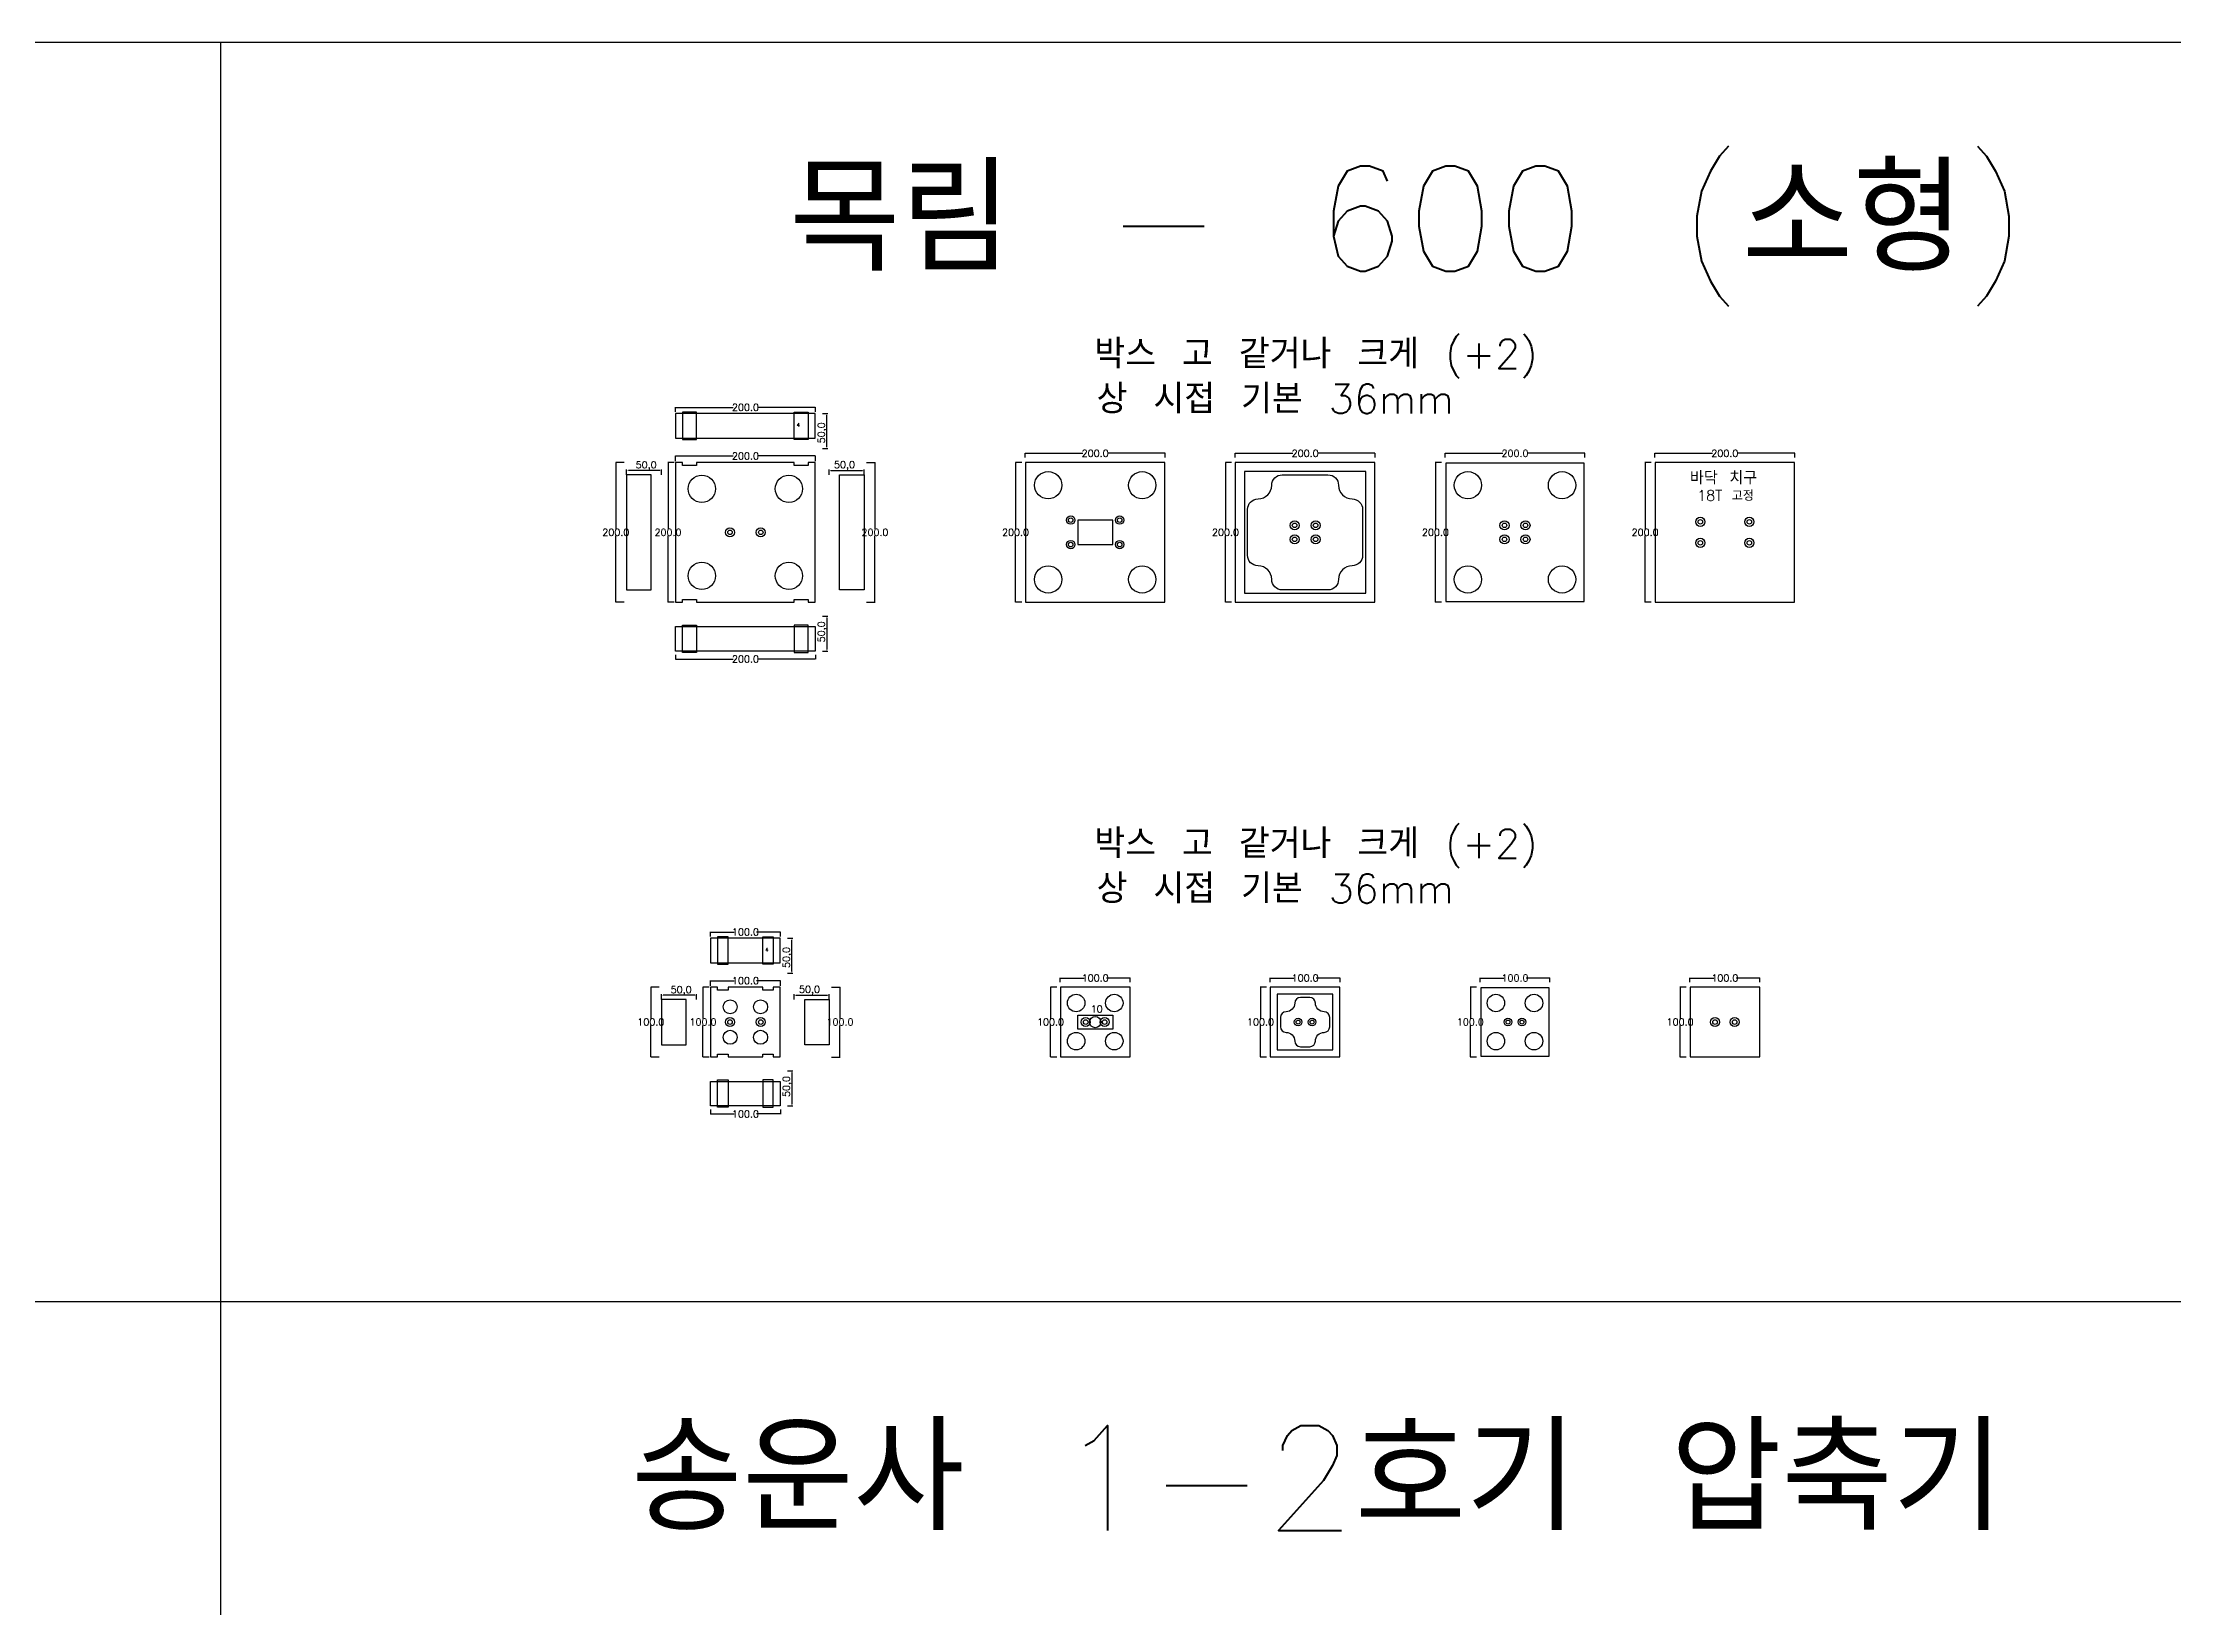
# Model space of a CAD drawing. Header units: millimetres. Extents: x 8462 to 28262, y 7372 to 16372.
# Drawn here: x 11508 to 14553, y 14135 to 16372 of the extents above; entities that cross this region are included whole.
import ezdxf

# ---------------------------------------------------------------- set-up
doc = ezdxf.new("R2010")
doc.units = ezdxf.units.MM
for name, color, linetype in [('TEXT', 7, 'Continuous'), ('볼트 구멍', 7, 'Continuous'), ('치구', 7, 'Continuous'), ('치수', 7, 'Continuous')]:
    doc.layers.add(name, color=color, linetype=linetype)
doc.styles.get("Standard").update_dxf_attribs({"font": 'txt.shx', "bigfont": 'whgtxt.shx'})
doc.dimstyles.new('ISO-25', dxfattribs={"dimtxt": 2.5, "dimasz": 2.5, "dimexe": 1.25, "dimexo": 0.625, "dimtad": 1, "dimtxsty": 'Standard', "dimcen": 2.5, "dimadec": 0, "dimazin": 0, "dimtfac": 1, "dimtmove": 0, "dimatfit": 3, "dimfxl": 0, "dimarcsym": 0})
doc.dimstyles.get("Standard").update_dxf_attribs({"dimtxt": 7, "dimasz": 0.18, "dimexe": 0.18, "dimexo": 0.0625, "dimgap": 0.09, "dimtad": 0, "dimtih": 1, "dimtoh": 1, "dimdec": 1, "dimzin": 0, "dimdsep": 46, "dimtxsty": 'Standard', "dimcen": 0.09, "dimadec": 0, "dimazin": 0, "dimtfac": 1, "dimtdec": 1, "dimtofl": 0, "dimtmove": 0, "dimatfit": 3, "dimfxl": 0, "dimtolj": 1, "dimtzin": 0, "dimarcsym": 0})

# ---------------------------------------------------------------- blocks, each defined once
blk = doc.blocks.new('*D766')
at = {"layer": 'Defpoints', "color": 0}
for p in [(12912.3, 15778.9), (13112.3, 15784.8), (13112.3, 15778.9)]:
    blk.add_point(p, dxfattribs=at)
at = {"layer": '치수', "color": 0, "lineweight": -2}
for p, q in [((12912.3, 15779), (12912.3, 15785)), ((12912.4, 15784.8), (12994.7, 15784.8)), ((13112.1, 15784.8), (13029.9, 15784.8)), ((13112.3, 15779), (13112.3, 15785))]:
    blk.add_line(p, q, dxfattribs=at)
at = {"layer": '치수', "color": 0}
for points in [[(12912.4, 15784.8), (12912.4, 15784.8), (12912.3, 15784.8)], [(13112.1, 15784.8), (13112.1, 15784.8), (13112.3, 15784.8)]]:
    blk.add_solid(points, dxfattribs=at)
at = {"layer": '치수', "color": 0, "insert": (13012.3, 15784.8), "char_height": 10, "attachment_point": 5}
blk.add_mtext('\\A1;200.0', dxfattribs=at)
blk = doc.blocks.new('*D713')
at = {"layer": 'Defpoints', "color": 0}
for p in [(12962.3, 15028.9), (13062.3, 15034.8), (13062.3, 15028.9)]:
    blk.add_point(p, dxfattribs=at)
at = {"layer": '치수', "color": 0, "lineweight": -2}
for p, q in [((12962.3, 15029), (12962.3, 15035)), ((12962.4, 15034.8), (12996.3, 15034.8)), ((13062.1, 15034.8), (13028.2, 15034.8)), ((13062.3, 15029), (13062.3, 15035))]:
    blk.add_line(p, q, dxfattribs=at)
at = {"layer": '치수', "color": 0}
for points in [[(12962.4, 15034.8), (12962.4, 15034.8), (12962.3, 15034.8)], [(13062.1, 15034.8), (13062.1, 15034.8), (13062.3, 15034.8)]]:
    blk.add_solid(points, dxfattribs=at)
at = {"layer": '치수', "color": 0, "insert": (13012.3, 15034.8), "char_height": 10, "attachment_point": 5}
blk.add_mtext('\\A1;100.0', dxfattribs=at)
blk = doc.blocks.new('*D710')
at = {"layer": 'Defpoints', "color": 0}
for p in [(12462.3, 14847), (12562.3, 14847), (12562.3, 14840.6)]:
    blk.add_point(p, dxfattribs=at)
at = {"layer": '치수', "color": 0, "lineweight": -2}
for p, q in [((12462.3, 14846.9), (12462.3, 14840.4)), ((12462.4, 14840.6), (12496.3, 14840.6)), ((12562.1, 14840.6), (12528.2, 14840.6)), ((12562.3, 14846.9), (12562.3, 14840.4))]:
    blk.add_line(p, q, dxfattribs=at)
at = {"layer": '치수', "color": 0}
for points in [[(12462.4, 14840.6), (12462.4, 14840.5), (12462.3, 14840.6)], [(12562.1, 14840.6), (12562.1, 14840.5), (12562.3, 14840.6)]]:
    blk.add_solid(points, dxfattribs=at)
at = {"layer": '치수', "color": 0, "insert": (12512.3, 14840.6), "char_height": 10, "attachment_point": 5}
blk.add_mtext('\\A1;100.0', dxfattribs=at)
blk = doc.blocks.new('*D708')
at = {"layer": 'Defpoints', "color": 0}
for p in [(12462.3, 15023.6), (12562.3, 15031), (12562.3, 15023.6)]:
    blk.add_point(p, dxfattribs=at)
at = {"layer": '치수', "color": 0, "lineweight": -2}
for p, q in [((12462.3, 15023.7), (12462.3, 15031.2)), ((12462.4, 15031), (12496.3, 15031)), ((12562.1, 15031), (12528.2, 15031)), ((12562.3, 15023.7), (12562.3, 15031.2))]:
    blk.add_line(p, q, dxfattribs=at)
at = {"layer": '치수', "color": 0}
for points in [[(12462.4, 15031.1), (12462.4, 15031), (12462.3, 15031)], [(12562.1, 15031.1), (12562.1, 15031), (12562.3, 15031)]]:
    blk.add_solid(points, dxfattribs=at)
at = {"layer": '치수', "color": 0, "insert": (12512.3, 15031), "char_height": 10, "attachment_point": 5}
blk.add_mtext('\\A1;100.0', dxfattribs=at)
blk = doc.blocks.new('*D704')
at = {"layer": 'Defpoints', "color": 0}
for p in [(12462.3, 15094), (12562.3, 15100.4), (12562.3, 15094)]:
    blk.add_point(p, dxfattribs=at)
at = {"layer": '치수', "color": 0, "lineweight": -2}
for p, q in [((12462.3, 15094.1), (12462.3, 15100.6)), ((12462.4, 15100.4), (12496.3, 15100.4)), ((12562.1, 15100.4), (12528.2, 15100.4)), ((12562.3, 15094.1), (12562.3, 15100.6))]:
    blk.add_line(p, q, dxfattribs=at)
at = {"layer": '치수', "color": 0}
for points in [[(12462.4, 15100.4), (12462.4, 15100.4), (12462.3, 15100.4)], [(12562.1, 15100.4), (12562.1, 15100.4), (12562.3, 15100.4)]]:
    blk.add_solid(points, dxfattribs=at)
at = {"layer": '치수', "color": 0, "insert": (12512.3, 15100.4), "char_height": 10, "attachment_point": 5}
blk.add_mtext('\\A1;100.0', dxfattribs=at)
blk = doc.blocks.new('*D707')
at = {"layer": 'Defpoints', "color": 0}
for p in [(12392.5, 15010.3), (12392.5, 15003.6), (12442.5, 15003.5)]:
    blk.add_point(p, dxfattribs=at)
at = {"layer": '치수', "color": 0, "lineweight": -2}
for p, q in [((12392.5, 15004.2), (12392.5, 15011.6)), ((12440, 15010.3), (12395, 15010.3)), ((12442.5, 15004.1), (12442.5, 15011.6))]:
    blk.add_line(p, q, dxfattribs=at)
at = {"layer": '치수', "color": 0}
for points in [[(12395, 15010.7), (12395, 15009.9), (12392.5, 15010.3)], [(12440, 15010.7), (12440, 15009.9), (12442.5, 15010.3)]]:
    blk.add_solid(points, dxfattribs=at)
at = {"layer": '치수', "color": 0, "insert": (12420.5, 15016.8), "char_height": 10, "attachment_point": 5}
blk.add_mtext('50,0', dxfattribs=at)
blk = doc.blocks.new('*D706')
at = {"layer": 'Defpoints', "color": 0}
for p in [(12460.8, 15021.8), (12451.7, 14921.8), (12460.8, 14921.8)]:
    blk.add_point(p, dxfattribs=at)
at = {"layer": '치수', "color": 0, "lineweight": -2}
for p, q in [((12460.7, 15021.8), (12451.6, 15021.8)), ((12451.7, 15021.6), (12451.7, 14976.9)), ((12451.7, 14922), (12451.7, 14966.7)), ((12460.7, 14921.8), (12451.6, 14921.8))]:
    blk.add_line(p, q, dxfattribs=at)
at = {"layer": '치수', "color": 0}
for points in [[(12451.7, 15021.6), (12451.8, 15021.6), (12451.7, 15021.8)], [(12451.7, 14922), (12451.8, 14922), (12451.7, 14921.8)]]:
    blk.add_solid(points, dxfattribs=at)
at = {"layer": '치수', "color": 0, "insert": (12451.7, 14971.8), "char_height": 10, "attachment_point": 5}
blk.add_mtext('\\A1;100.0', dxfattribs=at)
blk = doc.blocks.new('*D705')
at = {"layer": 'Defpoints', "color": 0}
for p in [(12389.1, 15021.8), (12377, 14921.8), (12389.1, 14921.8)]:
    blk.add_point(p, dxfattribs=at)
at = {"layer": '치수', "color": 0, "lineweight": -2}
for p, q in [((12389.1, 15021.8), (12376.9, 15021.8)), ((12377, 15021.6), (12377, 14976.9)), ((12377, 14922), (12377, 14966.7)), ((12389.1, 14921.8), (12376.9, 14921.8))]:
    blk.add_line(p, q, dxfattribs=at)
at = {"layer": '치수', "color": 0}
for points in [[(12377, 15021.6), (12377.1, 15021.6), (12377, 15021.8)], [(12377, 14922), (12377.1, 14922), (12377, 14921.8)]]:
    blk.add_solid(points, dxfattribs=at)
at = {"layer": '치수', "color": 0, "insert": (12377, 14971.8), "char_height": 10, "attachment_point": 5}
blk.add_mtext('\\A1;100.0', dxfattribs=at)
blk = doc.blocks.new('*D709')
at = {"layer": 'Defpoints', "color": 0}
for p in [(12571.9, 14902.1), (12571.9, 14852.1), (12578.8, 14852.1)]:
    blk.add_point(p, dxfattribs=at)
at = {"layer": '치수', "color": 0, "lineweight": -2}
for p, q in [((12572.6, 14902.1), (12580.1, 14902.1)), ((12578.8, 14899.6), (12578.8, 14854.6)), ((12572.6, 14852.1), (12580.1, 14852.1))]:
    blk.add_line(p, q, dxfattribs=at)
at = {"layer": '치수', "color": 0}
for points in [[(12578.4, 14899.6), (12579.3, 14899.6), (12578.8, 14902.1)], [(12578.4, 14854.6), (12579.3, 14854.6), (12578.8, 14852.1)]]:
    blk.add_solid(points, dxfattribs=at)
at = {"layer": '치수', "color": 0, "insert": (12572.4, 14879.6), "char_height": 10, "attachment_point": 5, "rotation": 90}
blk.add_mtext('50,0', dxfattribs=at)
blk = doc.blocks.new('*D703')
at = {"layer": 'Defpoints', "color": 0}
for p in [(12571.9, 15091.6), (12578.8, 15091.6), (12571.9, 15041.6)]:
    blk.add_point(p, dxfattribs=at)
at = {"layer": '치수', "color": 0, "lineweight": -2}
for p, q in [((12572.6, 15091.6), (12580.1, 15091.6)), ((12578.8, 15044.1), (12578.8, 15089.1)), ((12572.6, 15041.6), (12580.1, 15041.6))]:
    blk.add_line(p, q, dxfattribs=at)
at = {"layer": '치수', "color": 0}
for points in [[(12578.4, 15089.1), (12579.3, 15089.1), (12578.8, 15091.6)], [(12578.4, 15044.1), (12579.3, 15044.1), (12578.8, 15041.6)]]:
    blk.add_solid(points, dxfattribs=at)
at = {"layer": '치수', "color": 0, "insert": (12572.4, 15064.1), "char_height": 10, "attachment_point": 5, "rotation": 90}
blk.add_mtext('50,0', dxfattribs=at)
blk = doc.blocks.new('*D702')
at = {"layer": 'Defpoints', "color": 0}
for p in [(12582, 15003.6), (12632, 15010.4), (12632, 15003.6)]:
    blk.add_point(p, dxfattribs=at)
at = {"layer": '치수', "color": 0, "lineweight": -2}
for p, q in [((12582, 15004.2), (12582, 15011.7)), ((12584.5, 15010.4), (12629.5, 15010.4)), ((12632, 15004.2), (12632, 15011.7))]:
    blk.add_line(p, q, dxfattribs=at)
at = {"layer": '치수', "color": 0}
for points in [[(12584.5, 15010.8), (12584.5, 15010), (12582, 15010.4)], [(12629.5, 15010.8), (12629.5, 15010), (12632, 15010.4)]]:
    blk.add_solid(points, dxfattribs=at)
at = {"layer": '치수', "color": 0, "insert": (12604, 15016.9), "char_height": 10, "attachment_point": 5}
blk.add_mtext('50,0', dxfattribs=at)
blk = doc.blocks.new('*D701')
at = {"layer": 'Defpoints', "color": 0}
for p in [(12635.4, 15021.8), (12635.4, 14921.8), (12647.5, 14921.8)]:
    blk.add_point(p, dxfattribs=at)
at = {"layer": '치수', "color": 0, "lineweight": -2}
for p, q in [((12635.5, 15021.8), (12647.7, 15021.8)), ((12647.5, 15021.6), (12647.5, 14976.9)), ((12647.5, 14922), (12647.5, 14966.7)), ((12635.5, 14921.8), (12647.7, 14921.8))]:
    blk.add_line(p, q, dxfattribs=at)
at = {"layer": '치수', "color": 0}
for points in [[(12647.5, 15021.6), (12647.5, 15021.6), (12647.5, 15021.8)], [(12647.5, 14922), (12647.5, 14922), (12647.5, 14921.8)]]:
    blk.add_solid(points, dxfattribs=at)
at = {"layer": '치수', "color": 0, "insert": (12647.5, 14971.8), "char_height": 10, "attachment_point": 5}
blk.add_mtext('\\A1;100.0', dxfattribs=at)
blk = doc.blocks.new('*D714')
at = {"layer": 'Defpoints', "color": 0}
for p in [(12957.4, 15021.8), (12948.5, 14921.8), (12957.4, 14921.8)]:
    blk.add_point(p, dxfattribs=at)
at = {"layer": '치수', "color": 0, "lineweight": -2}
for p, q in [((12957.3, 15021.8), (12948.3, 15021.8)), ((12948.5, 15021.6), (12948.5, 14976.9)), ((12948.5, 14922), (12948.5, 14966.7)), ((12957.3, 14921.8), (12948.3, 14921.8))]:
    blk.add_line(p, q, dxfattribs=at)
at = {"layer": '치수', "color": 0}
for points in [[(12948.4, 15021.6), (12948.5, 15021.6), (12948.5, 15021.8)], [(12948.4, 14922), (12948.5, 14922), (12948.5, 14921.8)]]:
    blk.add_solid(points, dxfattribs=at)
at = {"layer": '치수', "color": 0, "insert": (12948.5, 14971.8), "char_height": 10, "attachment_point": 5}
blk.add_mtext('\\A1;100.0', dxfattribs=at)
blk = doc.blocks.new('*D765')
at = {"layer": 'Defpoints', "color": 0}
for p in [(12412.3, 15844), (12612.3, 15850.4), (12612.3, 15844)]:
    blk.add_point(p, dxfattribs=at)
at = {"layer": '치수', "color": 0, "lineweight": -2}
for p, q in [((12412.3, 15844.1), (12412.3, 15850.6)), ((12412.4, 15850.4), (12494.7, 15850.4)), ((12612.1, 15850.4), (12529.9, 15850.4)), ((12612.3, 15844.1), (12612.3, 15850.6))]:
    blk.add_line(p, q, dxfattribs=at)
at = {"layer": '치수', "color": 0}
for points in [[(12412.4, 15850.4), (12412.4, 15850.4), (12412.3, 15850.4)], [(12612.1, 15850.4), (12612.1, 15850.4), (12612.3, 15850.4)]]:
    blk.add_solid(points, dxfattribs=at)
at = {"layer": '치수', "color": 0, "insert": (12512.3, 15850.4), "char_height": 10, "attachment_point": 5}
blk.add_mtext('\\A1;200.0', dxfattribs=at)
blk = doc.blocks.new('*D764')
at = {"layer": 'Defpoints', "color": 0}
for p in [(12612.3, 15781), (12412.3, 15773.6), (12612.3, 15773.6)]:
    blk.add_point(p, dxfattribs=at)
at = {"layer": '치수', "color": 0, "lineweight": -2}
for p, q in [((12412.3, 15773.7), (12412.3, 15781.2)), ((12412.4, 15781), (12494.7, 15781)), ((12612.1, 15781), (12529.9, 15781)), ((12612.3, 15773.7), (12612.3, 15781.2))]:
    blk.add_line(p, q, dxfattribs=at)
at = {"layer": '치수', "color": 0}
for points in [[(12412.4, 15781.1), (12412.4, 15781), (12412.3, 15781)], [(12612.1, 15781.1), (12612.1, 15781), (12612.3, 15781)]]:
    blk.add_solid(points, dxfattribs=at)
at = {"layer": '치수', "color": 0, "insert": (12512.3, 15781), "char_height": 10, "attachment_point": 5}
blk.add_mtext('\\A1;200.0', dxfattribs=at)
blk = doc.blocks.new('*D759')
at = {"layer": 'Defpoints', "color": 0}
for p in [(12412.3, 15497), (12612.3, 15497), (12612.3, 15490.6)]:
    blk.add_point(p, dxfattribs=at)
at = {"layer": '치수', "color": 0, "lineweight": -2}
for p, q in [((12412.3, 15496.9), (12412.3, 15490.4)), ((12412.4, 15490.6), (12494.7, 15490.6)), ((12612.1, 15490.6), (12529.9, 15490.6)), ((12612.3, 15496.9), (12612.3, 15490.4))]:
    blk.add_line(p, q, dxfattribs=at)
at = {"layer": '치수', "color": 0}
for points in [[(12412.4, 15490.6), (12412.4, 15490.5), (12412.3, 15490.6)], [(12612.1, 15490.6), (12612.1, 15490.5), (12612.3, 15490.6)]]:
    blk.add_solid(points, dxfattribs=at)
at = {"layer": '치수', "color": 0, "insert": (12512.3, 15490.6), "char_height": 10, "attachment_point": 5}
blk.add_mtext('\\A1;200.0', dxfattribs=at)
blk = doc.blocks.new('*D763')
at = {"layer": 'Defpoints', "color": 0}
for p in [(12342.5, 15760.3), (12342.5, 15753.6), (12392.5, 15753.5)]:
    blk.add_point(p, dxfattribs=at)
at = {"layer": '치수', "color": 0, "lineweight": -2}
for p, q in [((12342.5, 15754.2), (12342.5, 15761.6)), ((12390, 15760.3), (12345, 15760.3)), ((12392.5, 15754.1), (12392.5, 15761.6))]:
    blk.add_line(p, q, dxfattribs=at)
at = {"layer": '치수', "color": 0}
for points in [[(12345, 15760.7), (12345, 15759.9), (12342.5, 15760.3)], [(12390, 15760.7), (12390, 15759.9), (12392.5, 15760.3)]]:
    blk.add_solid(points, dxfattribs=at)
at = {"layer": '치수', "color": 0, "insert": (12370.5, 15766.8), "char_height": 10, "attachment_point": 5}
blk.add_mtext('50,0', dxfattribs=at)
blk = doc.blocks.new('*D756')
at = {"layer": 'Defpoints', "color": 0}
for p in [(12410.8, 15771.8), (12401.7, 15571.8), (12410.8, 15571.8)]:
    blk.add_point(p, dxfattribs=at)
at = {"layer": '치수', "color": 0, "lineweight": -2}
for p, q in [((12410.7, 15771.8), (12401.6, 15771.8)), ((12401.7, 15771.6), (12401.7, 15676.9)), ((12401.7, 15572), (12401.7, 15666.7)), ((12410.7, 15571.8), (12401.6, 15571.8))]:
    blk.add_line(p, q, dxfattribs=at)
at = {"layer": '치수', "color": 0}
for points in [[(12401.7, 15771.6), (12401.8, 15771.6), (12401.7, 15771.8)], [(12401.7, 15572), (12401.8, 15572), (12401.7, 15571.8)]]:
    blk.add_solid(points, dxfattribs=at)
at = {"layer": '치수', "color": 0, "insert": (12401.7, 15671.8), "char_height": 10, "attachment_point": 5}
blk.add_mtext('\\A1;200.0', dxfattribs=at)
blk = doc.blocks.new('*D755')
at = {"layer": 'Defpoints', "color": 0}
for p in [(12339.1, 15771.8), (12327, 15571.8), (12339.1, 15571.8)]:
    blk.add_point(p, dxfattribs=at)
at = {"layer": '치수', "color": 0, "lineweight": -2}
for p, q in [((12339.1, 15771.8), (12326.9, 15771.8)), ((12327, 15771.6), (12327, 15676.9)), ((12327, 15572), (12327, 15666.7)), ((12339.1, 15571.8), (12326.9, 15571.8))]:
    blk.add_line(p, q, dxfattribs=at)
at = {"layer": '치수', "color": 0}
for points in [[(12327, 15771.6), (12327.1, 15771.6), (12327, 15771.8)], [(12327, 15572), (12327.1, 15572), (12327, 15571.8)]]:
    blk.add_solid(points, dxfattribs=at)
at = {"layer": '치수', "color": 0, "insert": (12327, 15671.8), "char_height": 10, "attachment_point": 5}
blk.add_mtext('\\A1;200.0', dxfattribs=at)
blk = doc.blocks.new('*D760')
at = {"layer": 'Defpoints', "color": 0}
for p in [(12621.9, 15552.1), (12621.9, 15502.1), (12628.8, 15502.1)]:
    blk.add_point(p, dxfattribs=at)
at = {"layer": '치수', "color": 0, "lineweight": -2}
for p, q in [((12622.6, 15552.1), (12630.1, 15552.1)), ((12628.8, 15549.6), (12628.8, 15504.6)), ((12622.6, 15502.1), (12630.1, 15502.1))]:
    blk.add_line(p, q, dxfattribs=at)
at = {"layer": '치수', "color": 0}
for points in [[(12628.4, 15549.6), (12629.3, 15549.6), (12628.8, 15552.1)], [(12628.4, 15504.6), (12629.3, 15504.6), (12628.8, 15502.1)]]:
    blk.add_solid(points, dxfattribs=at)
at = {"layer": '치수', "color": 0, "insert": (12622.4, 15529.6), "char_height": 10, "attachment_point": 5, "rotation": 90}
blk.add_mtext('50,0', dxfattribs=at)
blk = doc.blocks.new('*D762')
at = {"layer": 'Defpoints', "color": 0}
for p in [(12621.9, 15841.6), (12628.8, 15841.6), (12621.9, 15791.6)]:
    blk.add_point(p, dxfattribs=at)
at = {"layer": '치수', "color": 0, "lineweight": -2}
for p, q in [((12622.6, 15841.6), (12630.1, 15841.6)), ((12628.8, 15794.1), (12628.8, 15839.1)), ((12622.6, 15791.6), (12630.1, 15791.6))]:
    blk.add_line(p, q, dxfattribs=at)
at = {"layer": '치수', "color": 0}
for points in [[(12628.4, 15839.1), (12629.3, 15839.1), (12628.8, 15841.6)], [(12628.4, 15794.1), (12629.3, 15794.1), (12628.8, 15791.6)]]:
    blk.add_solid(points, dxfattribs=at)
at = {"layer": '치수', "color": 0, "insert": (12622.4, 15814.1), "char_height": 10, "attachment_point": 5, "rotation": 90}
blk.add_mtext('50,0', dxfattribs=at)
blk = doc.blocks.new('*D761')
at = {"layer": 'Defpoints', "color": 0}
for p in [(12632, 15753.6), (12682, 15760.4), (12682, 15753.6)]:
    blk.add_point(p, dxfattribs=at)
at = {"layer": '치수', "color": 0, "lineweight": -2}
for p, q in [((12632, 15754.2), (12632, 15761.7)), ((12634.5, 15760.4), (12679.5, 15760.4)), ((12682, 15754.2), (12682, 15761.7))]:
    blk.add_line(p, q, dxfattribs=at)
at = {"layer": '치수', "color": 0}
for points in [[(12634.5, 15760.8), (12634.5, 15760), (12632, 15760.4)], [(12679.5, 15760.8), (12679.5, 15760), (12682, 15760.4)]]:
    blk.add_solid(points, dxfattribs=at)
at = {"layer": '치수', "color": 0, "insert": (12654, 15766.9), "char_height": 10, "attachment_point": 5}
blk.add_mtext('50,0', dxfattribs=at)
blk = doc.blocks.new('*D758')
at = {"layer": 'Defpoints', "color": 0}
for p in [(12685.4, 15771.8), (12685.4, 15571.8), (12697.5, 15571.8)]:
    blk.add_point(p, dxfattribs=at)
at = {"layer": '치수', "color": 0, "lineweight": -2}
for p, q in [((12685.5, 15771.8), (12697.7, 15771.8)), ((12697.5, 15771.6), (12697.5, 15676.9)), ((12697.5, 15572), (12697.5, 15666.7)), ((12685.5, 15571.8), (12697.7, 15571.8))]:
    blk.add_line(p, q, dxfattribs=at)
at = {"layer": '치수', "color": 0}
for points in [[(12697.5, 15771.6), (12697.5, 15771.6), (12697.5, 15771.8)], [(12697.5, 15572), (12697.5, 15572), (12697.5, 15571.8)]]:
    blk.add_solid(points, dxfattribs=at)
at = {"layer": '치수', "color": 0, "insert": (12697.5, 15671.8), "char_height": 10, "attachment_point": 5}
blk.add_mtext('\\A1;200.0', dxfattribs=at)
blk = doc.blocks.new('*D757')
at = {"layer": 'Defpoints', "color": 0}
for p in [(12907.4, 15771.8), (12898.5, 15571.8), (12907.4, 15571.8)]:
    blk.add_point(p, dxfattribs=at)
at = {"layer": '치수', "color": 0, "lineweight": -2}
for p, q in [((12907.3, 15771.8), (12898.3, 15771.8)), ((12898.5, 15771.6), (12898.5, 15676.9)), ((12898.5, 15572), (12898.5, 15666.7)), ((12907.3, 15571.8), (12898.3, 15571.8))]:
    blk.add_line(p, q, dxfattribs=at)
at = {"layer": '치수', "color": 0}
for points in [[(12898.4, 15771.6), (12898.5, 15771.6), (12898.5, 15771.8)], [(12898.4, 15572), (12898.5, 15572), (12898.5, 15571.8)]]:
    blk.add_solid(points, dxfattribs=at)
at = {"layer": '치수', "color": 0, "insert": (12898.5, 15671.8), "char_height": 10, "attachment_point": 5}
blk.add_mtext('\\A1;200.0', dxfattribs=at)
blk = doc.blocks.new('*D700')
at = {"layer": 'Defpoints', "color": 0}
for p in [(13562.3, 15028.9), (13662.3, 15034.8), (13662.3, 15028.9)]:
    blk.add_point(p, dxfattribs=at)
at = {"layer": '치수', "color": 0, "lineweight": -2}
for p, q in [((13562.3, 15029), (13562.3, 15035)), ((13562.4, 15034.8), (13596.3, 15034.8)), ((13662.1, 15034.8), (13628.2, 15034.8)), ((13662.3, 15029), (13662.3, 15035))]:
    blk.add_line(p, q, dxfattribs=at)
at = {"layer": '치수', "color": 0}
for points in [[(13562.4, 15034.8), (13562.4, 15034.8), (13562.3, 15034.8)], [(13662.1, 15034.8), (13662.1, 15034.8), (13662.3, 15034.8)]]:
    blk.add_solid(points, dxfattribs=at)
at = {"layer": '치수', "color": 0, "insert": (13612.3, 15034.8), "char_height": 10, "attachment_point": 5}
blk.add_mtext('\\A1;100.0', dxfattribs=at)
blk = doc.blocks.new('*D715')
at = {"layer": 'Defpoints', "color": 0}
for p in [(13262.3, 15028.9), (13362.3, 15034.8), (13362.3, 15028.9)]:
    blk.add_point(p, dxfattribs=at)
at = {"layer": '치수', "color": 0, "lineweight": -2}
for p, q in [((13262.3, 15029), (13262.3, 15035)), ((13262.4, 15034.8), (13296.3, 15034.8)), ((13362.1, 15034.8), (13328.2, 15034.8)), ((13362.3, 15029), (13362.3, 15035))]:
    blk.add_line(p, q, dxfattribs=at)
at = {"layer": '치수', "color": 0}
for points in [[(13262.4, 15034.8), (13262.4, 15034.8), (13262.3, 15034.8)], [(13362.1, 15034.8), (13362.1, 15034.8), (13362.3, 15034.8)]]:
    blk.add_solid(points, dxfattribs=at)
at = {"layer": '치수', "color": 0, "insert": (13312.3, 15034.8), "char_height": 10, "attachment_point": 5}
blk.add_mtext('\\A1;100.0', dxfattribs=at)
blk = doc.blocks.new('*D712')
at = {"layer": 'Defpoints', "color": 0}
for p in [(13257.4, 15021.8), (13248.5, 14921.8), (13257.4, 14921.8)]:
    blk.add_point(p, dxfattribs=at)
at = {"layer": '치수', "color": 0, "lineweight": -2}
for p, q in [((13257.3, 15021.8), (13248.3, 15021.8)), ((13248.5, 15021.6), (13248.5, 14976.9)), ((13248.5, 14922), (13248.5, 14966.7)), ((13257.3, 14921.8), (13248.3, 14921.8))]:
    blk.add_line(p, q, dxfattribs=at)
at = {"layer": '치수', "color": 0}
for points in [[(13248.4, 15021.6), (13248.5, 15021.6), (13248.5, 15021.8)], [(13248.4, 14922), (13248.5, 14922), (13248.5, 14921.8)]]:
    blk.add_solid(points, dxfattribs=at)
at = {"layer": '치수', "color": 0, "insert": (13248.5, 14971.8), "char_height": 10, "attachment_point": 5}
blk.add_mtext('\\A1;100.0', dxfattribs=at)
blk = doc.blocks.new('*D711')
at = {"layer": 'Defpoints', "color": 0}
for p in [(13557.4, 15021.8), (13548.5, 14921.8), (13557.4, 14921.8)]:
    blk.add_point(p, dxfattribs=at)
at = {"layer": '치수', "color": 0, "lineweight": -2}
for p, q in [((13557.3, 15021.8), (13548.3, 15021.8)), ((13548.5, 15021.6), (13548.5, 14976.9)), ((13548.5, 14922), (13548.5, 14966.7)), ((13557.3, 14921.8), (13548.3, 14921.8))]:
    blk.add_line(p, q, dxfattribs=at)
at = {"layer": '치수', "color": 0}
for points in [[(13548.4, 15021.6), (13548.5, 15021.6), (13548.5, 15021.8)], [(13548.4, 14922), (13548.5, 14922), (13548.5, 14921.8)]]:
    blk.add_solid(points, dxfattribs=at)
at = {"layer": '치수', "color": 0, "insert": (13548.5, 14971.8), "char_height": 10, "attachment_point": 5}
blk.add_mtext('\\A1;100.0', dxfattribs=at)
blk = doc.blocks.new('*D716')
at = {"layer": 'Defpoints', "color": 0}
for p in [(13862.3, 15028.9), (13962.3, 15034.8), (13962.3, 15028.9)]:
    blk.add_point(p, dxfattribs=at)
at = {"layer": '치수', "color": 0, "lineweight": -2}
for p, q in [((13862.3, 15029), (13862.3, 15035)), ((13862.4, 15034.8), (13896.3, 15034.8)), ((13962.1, 15034.8), (13928.2, 15034.8)), ((13962.3, 15029), (13962.3, 15035))]:
    blk.add_line(p, q, dxfattribs=at)
at = {"layer": '치수', "color": 0}
for points in [[(13862.4, 15034.8), (13862.4, 15034.8), (13862.3, 15034.8)], [(13962.1, 15034.8), (13962.1, 15034.8), (13962.3, 15034.8)]]:
    blk.add_solid(points, dxfattribs=at)
at = {"layer": '치수', "color": 0, "insert": (13912.3, 15034.8), "char_height": 10, "attachment_point": 5}
blk.add_mtext('\\A1;100.0', dxfattribs=at)
blk = doc.blocks.new('*D717')
at = {"layer": 'Defpoints', "color": 0}
for p in [(13857.1, 15021.8), (13848.2, 14921.8), (13857.1, 14921.8)]:
    blk.add_point(p, dxfattribs=at)
at = {"layer": '치수', "color": 0, "lineweight": -2}
for p, q in [((13857.1, 15021.8), (13848, 15021.8)), ((13848.2, 15021.6), (13848.2, 14976.9)), ((13848.2, 14922), (13848.2, 14966.7)), ((13857.1, 14921.8), (13848, 14921.8))]:
    blk.add_line(p, q, dxfattribs=at)
at = {"layer": '치수', "color": 0}
for points in [[(13848.2, 15021.6), (13848.3, 15021.6), (13848.2, 15021.8)], [(13848.2, 14922), (13848.3, 14922), (13848.2, 14921.8)]]:
    blk.add_solid(points, dxfattribs=at)
at = {"layer": '치수', "color": 0, "insert": (13848.2, 14971.8), "char_height": 10, "attachment_point": 5}
blk.add_mtext('\\A1;100.0', dxfattribs=at)
blk = doc.blocks.new('*D752')
at = {"layer": 'Defpoints', "color": 0}
for p in [(13512.3, 15778.9), (13712.3, 15784.8), (13712.3, 15778.9)]:
    blk.add_point(p, dxfattribs=at)
at = {"layer": '치수', "color": 0, "lineweight": -2}
for p, q in [((13512.3, 15779), (13512.3, 15785)), ((13512.4, 15784.8), (13594.7, 15784.8)), ((13712.1, 15784.8), (13629.9, 15784.8)), ((13712.3, 15779), (13712.3, 15785))]:
    blk.add_line(p, q, dxfattribs=at)
at = {"layer": '치수', "color": 0}
for points in [[(13512.4, 15784.8), (13512.4, 15784.8), (13512.3, 15784.8)], [(13712.1, 15784.8), (13712.1, 15784.8), (13712.3, 15784.8)]]:
    blk.add_solid(points, dxfattribs=at)
at = {"layer": '치수', "color": 0, "insert": (13612.3, 15784.8), "char_height": 10, "attachment_point": 5}
blk.add_mtext('\\A1;200.0', dxfattribs=at)
blk = doc.blocks.new('*D767')
at = {"layer": 'Defpoints', "color": 0}
for p in [(13212.3, 15778.9), (13412.3, 15784.8), (13412.3, 15778.9)]:
    blk.add_point(p, dxfattribs=at)
at = {"layer": '치수', "color": 0, "lineweight": -2}
for p, q in [((13212.3, 15779), (13212.3, 15785)), ((13212.4, 15784.8), (13294.7, 15784.8)), ((13412.1, 15784.8), (13329.9, 15784.8)), ((13412.3, 15779), (13412.3, 15785))]:
    blk.add_line(p, q, dxfattribs=at)
at = {"layer": '치수', "color": 0}
for points in [[(13212.4, 15784.8), (13212.4, 15784.8), (13212.3, 15784.8)], [(13412.1, 15784.8), (13412.1, 15784.8), (13412.3, 15784.8)]]:
    blk.add_solid(points, dxfattribs=at)
at = {"layer": '치수', "color": 0, "insert": (13312.3, 15784.8), "char_height": 10, "attachment_point": 5}
blk.add_mtext('\\A1;200.0', dxfattribs=at)
blk = doc.blocks.new('*D754')
at = {"layer": 'Defpoints', "color": 0}
for p in [(13207.4, 15771.8), (13198.5, 15571.8), (13207.4, 15571.8)]:
    blk.add_point(p, dxfattribs=at)
at = {"layer": '치수', "color": 0, "lineweight": -2}
for p, q in [((13207.3, 15771.8), (13198.3, 15771.8)), ((13198.5, 15771.6), (13198.5, 15676.9)), ((13198.5, 15572), (13198.5, 15666.7)), ((13207.3, 15571.8), (13198.3, 15571.8))]:
    blk.add_line(p, q, dxfattribs=at)
at = {"layer": '치수', "color": 0}
for points in [[(13198.4, 15771.6), (13198.5, 15771.6), (13198.5, 15771.8)], [(13198.4, 15572), (13198.5, 15572), (13198.5, 15571.8)]]:
    blk.add_solid(points, dxfattribs=at)
at = {"layer": '치수', "color": 0, "insert": (13198.5, 15671.8), "char_height": 10, "attachment_point": 5}
blk.add_mtext('\\A1;200.0', dxfattribs=at)
blk = doc.blocks.new('*D753')
at = {"layer": 'Defpoints', "color": 0}
for p in [(13507.4, 15771.8), (13498.5, 15571.8), (13507.4, 15571.8)]:
    blk.add_point(p, dxfattribs=at)
at = {"layer": '치수', "color": 0, "lineweight": -2}
for p, q in [((13507.3, 15771.8), (13498.3, 15771.8)), ((13498.5, 15771.6), (13498.5, 15676.9)), ((13498.5, 15572), (13498.5, 15666.7)), ((13507.3, 15571.8), (13498.3, 15571.8))]:
    blk.add_line(p, q, dxfattribs=at)
at = {"layer": '치수', "color": 0}
for points in [[(13498.4, 15771.6), (13498.5, 15771.6), (13498.5, 15771.8)], [(13498.4, 15572), (13498.5, 15572), (13498.5, 15571.8)]]:
    blk.add_solid(points, dxfattribs=at)
at = {"layer": '치수', "color": 0, "insert": (13498.5, 15671.8), "char_height": 10, "attachment_point": 5}
blk.add_mtext('\\A1;200.0', dxfattribs=at)
blk = doc.blocks.new('*D769')
at = {"layer": 'Defpoints', "color": 0}
for p in [(13812.3, 15778.9), (14012.3, 15784.8), (14012.3, 15778.9)]:
    blk.add_point(p, dxfattribs=at)
at = {"layer": '치수', "color": 0, "lineweight": -2}
for p, q in [((13812.3, 15779), (13812.3, 15785)), ((13812.4, 15784.8), (13894.7, 15784.8)), ((14012.1, 15784.8), (13929.9, 15784.8)), ((14012.3, 15779), (14012.3, 15785))]:
    blk.add_line(p, q, dxfattribs=at)
at = {"layer": '치수', "color": 0}
for points in [[(13812.4, 15784.8), (13812.4, 15784.8), (13812.3, 15784.8)], [(14012.1, 15784.8), (14012.1, 15784.8), (14012.3, 15784.8)]]:
    blk.add_solid(points, dxfattribs=at)
at = {"layer": '치수', "color": 0, "insert": (13912.3, 15784.8), "char_height": 10, "attachment_point": 5}
blk.add_mtext('\\A1;200.0', dxfattribs=at)
blk = doc.blocks.new('*D768')
at = {"layer": 'Defpoints', "color": 0}
for p in [(13807.1, 15771.8), (13798.2, 15571.8), (13807.1, 15571.8)]:
    blk.add_point(p, dxfattribs=at)
at = {"layer": '치수', "color": 0, "lineweight": -2}
for p, q in [((13807.1, 15771.8), (13798, 15771.8)), ((13798.2, 15771.6), (13798.2, 15676.9)), ((13798.2, 15572), (13798.2, 15666.7)), ((13807.1, 15571.8), (13798, 15571.8))]:
    blk.add_line(p, q, dxfattribs=at)
at = {"layer": '치수', "color": 0}
for points in [[(13798.2, 15771.6), (13798.3, 15771.6), (13798.2, 15771.8)], [(13798.2, 15572), (13798.3, 15572), (13798.2, 15571.8)]]:
    blk.add_solid(points, dxfattribs=at)
at = {"layer": '치수', "color": 0, "insert": (13798.2, 15671.8), "char_height": 10, "attachment_point": 5}
blk.add_mtext('\\A1;200.0', dxfattribs=at)

msp = doc.modelspace()

# ---------------------------------------------------------------- linework, layer by layer
at = {"color": 6}
for p, q in [((28262.267, 16371.825), (8462.267, 16371.825)), ((11762.267, 16371.825), (11762.267, 7371.825)), ((28262.267, 14571.825), (8462.267, 14571.825))]:
    msp.add_line(p, q, dxfattribs=at)
at = {"layer": '볼트 구멍', "color": 3}
msp.add_lwpolyline([(13037.267, 15654.325), (13037.267, 15689.325), (12987.267, 15689.325), (12987.267, 15654.325)], close=True, dxfattribs=at)
at = {"layer": '볼트 구멍', "color": 1}
msp.add_lwpolyline([(12987.267, 14981.825), (13037.267, 14981.825), (13037.267, 14961.825), (12987.267, 14961.825)], close=True, dxfattribs=at)
at = {"layer": '볼트 구멍', "color": 6}
for centre, radius in [((12977.267, 15689.325), 6), ((13047.267, 15689.325), 6), ((13297.267, 15681.825), 6.5), ((13327.267, 15681.825), 6.5), ((13597.267, 15681.825), 6.5), ((13627.267, 15681.825), 6.5), ((13877.267, 15686.825), 6.5), ((13947.267, 15686.825), 6.5), ((12977.267, 15654.325), 6), ((13047.267, 15654.325), 6), ((13297.267, 15661.825), 6.5), ((13327.267, 15661.825), 6.5), ((13597.267, 15661.825), 6.5), ((13627.267, 15661.825), 6.5), ((13877.267, 15656.825), 6.5), ((13947.267, 15656.825), 6.5), ((12998.767, 14971.825), 6.5), ((13025.767, 14971.825), 6.5), ((13302.267, 14971.825), 5.5), ((13322.267, 14971.825), 5.5), ((13602.267, 14971.825), 5.5), ((13622.267, 14971.825), 5.5), ((13898.267, 14971.825), 6.5), ((13926.267, 14971.825), 6.5)]:
    msp.add_circle(centre, radius, dxfattribs=at)
at = {"layer": '볼트 구멍', "color": 3}
for centre, radius in [((12977.267, 15689.325), 3.25), ((13047.267, 15689.325), 3.25), ((13297.267, 15681.825), 3.25), ((13327.267, 15681.825), 3.25), ((13597.267, 15681.825), 3.25), ((13627.267, 15681.825), 3.25), ((13877.267, 15686.825), 3.25), ((13947.267, 15686.825), 3.25), ((12490.267, 15671.825), 3.25), ((12534.267, 15671.825), 3.25), ((12977.267, 15654.325), 3.25), ((13047.267, 15654.325), 3.25), ((13297.267, 15661.825), 3.25), ((13327.267, 15661.825), 3.25), ((13597.267, 15661.825), 3.25), ((13627.267, 15661.825), 3.25), ((13877.267, 15656.825), 3.25), ((13947.267, 15656.825), 3.25), ((12490.267, 14971.825), 3.25), ((12534.267, 14971.825), 3.25), ((12998.767, 14971.825), 3.25), ((13012.267, 14971.825), 8), ((13025.767, 14971.825), 3.25), ((13302.267, 14971.825), 2.75), ((13322.267, 14971.825), 2.75), ((13602.267, 14971.825), 2.75), ((13622.267, 14971.825), 2.75), ((13898.267, 14971.825), 3.25), ((13926.267, 14971.825), 3.25)]:
    msp.add_circle(centre, radius, dxfattribs=at)
at = {"layer": '볼트 구멍', "color": 2}
for centre in [(12490.267, 15671.825), (12534.267, 15671.825), (12490.267, 14971.825), (12534.267, 14971.825)]:
    msp.add_circle(centre, 6.5, dxfattribs=at)
at = {"layer": '치구'}
for points in [[(12412.517, 15806.575), (12612.017, 15806.575), (12612.017, 15841.575), (12412.517, 15841.575)], [(12377.517, 15754.175), (12342.517, 15754.175), (12342.517, 15589.475), (12377.517, 15589.475)], [(12412.517, 15572.075), (12422.517, 15572.075), (12422.517, 15576.075), (12442.517, 15576.075), (12442.517, 15572.075), (12582.017, 15572.075), (12582.017, 15576.075), (12602.017, 15576.075), (12602.017, 15572.075), (12612.017, 15572.075), (12612.017, 15771.575), (12602.017, 15771.575), (12602.017, 15767.575), (12582.017, 15767.575), (12582.017, 15771.575), (12442.517, 15771.575), (12442.517, 15767.575), (12422.517, 15767.575), (12422.517, 15771.575), (12412.517, 15771.575)], [(12647.017, 15754.175), (12682.017, 15754.175), (12682.017, 15589.475), (12647.017, 15589.475)], [(12912.517, 15771.575), (12912.517, 15572.075), (13112.017, 15572.075), (13112.017, 15771.575)], [(13212.517, 15771.575), (13212.517, 15572.075), (13412.017, 15572.075), (13412.017, 15771.575)], [(13225.517, 15758.575), (13225.517, 15585.075), (13399.017, 15585.075), (13399.017, 15758.575)], [(13513.517, 15770.575), (13513.517, 15573.075), (13711.017, 15573.075), (13711.017, 15770.575)], [(13812.517, 15771.575), (13812.517, 15572.075), (14012.017, 15572.075), (14012.017, 15771.575)], [(12412.517, 15537.075), (12612.017, 15537.075), (12612.017, 15502.075), (12412.517, 15502.075)], [(12462.517, 15056.575), (12562.017, 15056.575), (12562.017, 15091.575), (12462.517, 15091.575)], [(12462.517, 14922.075), (12472.517, 14922.075), (12472.517, 14926.075), (12487.517, 14926.075), (12487.517, 14922.075), (12537.017, 14922.075), (12537.017, 14926.075), (12552.017, 14926.075), (12552.017, 14922.075), (12562.017, 14922.075), (12562.017, 15021.575), (12552.017, 15021.575), (12552.017, 15017.575), (12537.017, 15017.575), (12537.017, 15021.575), (12487.517, 15021.575), (12487.517, 15017.575), (12472.517, 15017.575), (12472.517, 15021.575), (12462.517, 15021.575)], [(12962.517, 15021.575), (12962.517, 14922.075), (13062.017, 14922.075), (13062.017, 15021.575)], [(13262.517, 15021.575), (13262.517, 14922.075), (13362.017, 14922.075), (13362.017, 15021.575)], [(13563.517, 15020.575), (13563.517, 14923.075), (13661.017, 14923.075), (13661.017, 15020.575)], [(13862.517, 15021.575), (13862.517, 14922.075), (13962.017, 14922.075), (13962.017, 15021.575)], [(12427.517, 15004.175), (12392.517, 15004.175), (12392.517, 14939.475), (12427.517, 14939.475)], [(12597.017, 15004.175), (12632.017, 15004.175), (12632.017, 14939.475), (12597.017, 14939.475)], [(13272.517, 15011.575), (13272.517, 14932.075), (13352.017, 14932.075), (13352.017, 15011.575)], [(12462.517, 14887.075), (12562.017, 14887.075), (12562.017, 14852.075), (12462.517, 14852.075)]]:
    msp.add_lwpolyline(points, close=True, dxfattribs=at)
at = {"layer": '치구', "color": 1}
for points in [[(12422.517, 15804.575), (12442.517, 15804.575), (12442.517, 15843.572), (12422.517, 15843.572)], [(12602.017, 15804.575), (12582.017, 15804.575), (12582.017, 15843.572), (12602.017, 15843.572)], [(12422.517, 15539.075), (12442.517, 15539.075), (12442.517, 15500.077), (12422.517, 15500.077)], [(12602.017, 15539.075), (12582.017, 15539.075), (12582.017, 15500.077), (12602.017, 15500.077)], [(12472.517, 15054.575), (12487.517, 15054.575), (12487.517, 15093.572), (12472.517, 15093.572)], [(12552.017, 15054.575), (12537.017, 15054.575), (12537.017, 15093.572), (12552.017, 15093.572)], [(12472.517, 14889.075), (12487.517, 14889.075), (12487.517, 14850.077), (12472.517, 14850.077)], [(12552.017, 14889.075), (12537.017, 14889.075), (12537.017, 14850.077), (12552.017, 14850.077)]]:
    msp.add_lwpolyline(points, close=True, dxfattribs=at)
at = {"layer": '치구'}
msp.add_lwpolyline([(13279.517, 15754.075), (13345.017, 15754.075, -0.41421365), (13360.017, 15739.075, 0.41421347), (13379.517, 15719.575, -0.41421338), (13394.517, 15704.575), (13394.517, 15639.075, -0.41421338), (13379.517, 15624.075, 0.41421347), (13360.017, 15604.575, -0.41421365), (13345.017, 15589.575), (13279.517, 15589.575, -0.41421365), (13264.517, 15604.575, 0.41421347), (13245.017, 15624.075, -0.41421338), (13230.017, 15639.075), (13230.017, 15704.575, -0.41421338), (13245.017, 15719.575, 0.41421347), (13264.517, 15739.075, -0.41421365)], format="xyb", close=True, dxfattribs=at)
at = {"layer": '치구', "color": 0}
msp.add_lwpolyline([(13277.017, 14978.575), (13277.017, 14965.075, 0.41421356), (13285.017, 14957.075, -0.41421356), (13297.517, 14944.575, 0.41421356), (13305.517, 14936.575), (13319.017, 14936.575, 0.41421356), (13327.017, 14944.575, -0.41421356), (13339.517, 14957.075, 0.41421356), (13347.517, 14965.075), (13347.517, 14978.575, 0.41421356), (13339.517, 14986.575, -0.41421356), (13327.017, 14999.075, 0.41421356), (13319.017, 15007.075), (13305.517, 15007.075, 0.41421356), (13297.517, 14999.075, -0.41421356), (13285.017, 14986.575, 0.41421356)], format="xyb", close=True, dxfattribs=at)
at = {"layer": '치구'}
for centre in [(12450.017, 15734.075), (12574.517, 15734.075), (12945.017, 15739.075), (13079.517, 15739.075), (13545.017, 15739.075), (13679.517, 15739.075), (12450.017, 15609.575), (12574.517, 15609.575), (12945.017, 15604.575), (13079.517, 15604.575), (13545.017, 15604.575), (13679.517, 15604.575)]:
    msp.add_circle(centre, 19.5, dxfattribs=at)
at = {"layer": '치구', "color": 0}
for centre, radius in [((12490.517, 14993.575), 10), ((12534.017, 14993.575), 10), ((12985.017, 14999.075), 12.5), ((13039.517, 14999.075), 12.5), ((13585.017, 14999.075), 12.5), ((13639.517, 14999.075), 12.5), ((12490.517, 14950.075), 10), ((12534.017, 14950.075), 10), ((12985.017, 14944.575), 12.5), ((13039.517, 14944.575), 12.5), ((13585.017, 14944.575), 12.5), ((13639.517, 14944.575), 12.5)]:
    msp.add_circle(centre, radius, dxfattribs=at)

# ---------------------------------------------------------------- texts
at = {"layer": 'TEXT', "color": 3}
for s, p in [('목림 - 600 (소형)', (12575.252, 16045.315)), ('송운사 1-2호기 압축기', (12349.437, 14245.315))]:
    msp.add_text(s, height=150, dxfattribs=at).set_placement(p)
at = {"layer": 'TEXT', "color": 1}
for s, height, p in [('박스 고 같거나 크게 (+2)', 41.66667, (13011.131, 15906.129)), ('상 시접 기본 36mm', 41.66667, (13014.275, 15841.725)), ('4', 5, (12585.829, 15822.876)), ('박스 고 같거나 크게 (+2)', 41.66667, (13011.131, 15206.129)), ('상 시접 기본 36mm', 41.66667, (13014.275, 15141.725)), ('4', 5, (12540.829, 15072.876)), ('10', 10, (13005.902, 14985.621))]:
    msp.add_text(s, height=height, dxfattribs=at).set_placement(p)
at = {"layer": 'TEXT', "color": 6, "linetype": 'Continuous'}
msp.add_text('바닥 치구', height=18.75, dxfattribs=at).set_placement((13862.348, 15740.417))
at = {"layer": 'TEXT', "color": 6}
msp.add_text('18T 고정', height=15, dxfattribs=at).set_placement((13872.696, 15716.912))

# ---------------------------------------------------------------- dimensions: what is measured, and where the dimension line sits
at = {"layer": '치수', "color": 4}
for base, p1, p2, dimstyle, override, picture, middle in [((12612.267, 15850.397), (12412.267, 15844), (12612.267, 15844), 'Standard', {"dimtxt": 10}, '*D765', (12512.267, 15850.397)), ((12682.017, 15760.402), (12632.017, 15753.625), (12682.017, 15753.625), 'ISO-25', {"dimtxt": 10, "dimdec": 1, "dimzin": 0, "dimtdec": 1}, '*D761', (12654.017, 15760.402)), ((12612.267, 15490.564), (12412.267, 15496.961), (12612.267, 15496.961), 'Standard', {"dimtxt": 10}, '*D759', (12512.267, 15490.564)), ((12562.267, 15100.397), (12462.267, 15094), (12562.267, 15094), 'Standard', {"dimtxt": 10}, '*D704', (12512.267, 15100.397)), ((12632.017, 15010.402), (12582.017, 15003.625), (12632.017, 15003.625), 'ISO-25', {"dimtxt": 10, "dimdec": 1, "dimzin": 0, "dimtdec": 1}, '*D702', (12604.017, 15010.402)), ((12562.267, 14840.564), (12462.267, 14846.961), (12562.267, 14846.961), 'Standard', {"dimtxt": 10}, '*D710', (12512.267, 14840.564))]:
    dim = msp.add_linear_dim(base=base, p1=p1, p2=p2, dimstyle=dimstyle, override=override, dxfattribs=at)
    dim.commit()
    dim.dimension.update_dxf_attribs({"geometry": picture, "text_midpoint": middle, "dimtype": 160})
for base, p1, p2, angle, picture, middle in [((12628.844, 15841.575), (12621.947, 15791.575), (12621.947, 15841.575), 90, '*D762', (12628.844, 15814.075)), ((12342.517, 15760.302), (12392.517, 15753.525), (12342.517, 15753.625), 180, '*D763', (12370.517, 15760.302)), ((12628.844, 15502.075), (12621.947, 15552.075), (12621.947, 15502.075), 270, '*D760', (12628.844, 15529.575)), ((12578.844, 15091.575), (12571.947, 15041.575), (12571.947, 15091.575), 90, '*D703', (12578.844, 15064.075)), ((12392.517, 15010.302), (12442.517, 15003.525), (12392.517, 15003.625), 180, '*D707', (12420.517, 15010.302)), ((12578.844, 14852.075), (12571.947, 14902.075), (12571.947, 14852.075), 270, '*D709', (12578.844, 14879.575))]:
    dim = msp.add_linear_dim(base=base, p1=p1, p2=p2, angle=angle, dimstyle='ISO-25', override={"dimtxt": 10, "dimdec": 1, "dimzin": 0, "dimtdec": 1}, dxfattribs=at)
    dim.commit()
    dim.dimension.update_dxf_attribs({"geometry": picture, "text_midpoint": middle, "dimtype": 160})
for base, p1, p2, picture, middle in [((12612.267, 15781.047), (12412.267, 15773.65), (12612.267, 15773.65), '*D764', (12512.267, 15781.047)), ((13112.267, 15784.815), (12912.267, 15778.932), (13112.267, 15778.932), '*D766', (13012.267, 15784.815)), ((13412.267, 15784.815), (13212.267, 15778.932), (13412.267, 15778.932), '*D767', (13312.267, 15784.815)), ((13712.267, 15784.815), (13512.267, 15778.932), (13712.267, 15778.932), '*D752', (13612.267, 15784.815)), ((14012.267, 15784.815), (13812.267, 15778.932), (14012.267, 15778.932), '*D769', (13912.267, 15784.815)), ((12562.267, 15031.047), (12462.267, 15023.65), (12562.267, 15023.65), '*D708', (12512.267, 15031.047)), ((13062.267, 15034.815), (12962.267, 15028.932), (13062.267, 15028.932), '*D713', (13012.267, 15034.815)), ((13362.267, 15034.815), (13262.267, 15028.932), (13362.267, 15028.932), '*D715', (13312.267, 15034.815)), ((13662.267, 15034.815), (13562.267, 15028.932), (13662.267, 15028.932), '*D700', (13612.267, 15034.815)), ((13962.267, 15034.815), (13862.267, 15028.932), (13962.267, 15028.932), '*D716', (13912.267, 15034.815))]:
    dim = msp.add_linear_dim(base=base, p1=p1, p2=p2, dimstyle='Standard', override={"dimtxt": 10}, dxfattribs=at)
    dim.commit()
    dim.dimension.update_dxf_attribs({"geometry": picture, "text_midpoint": middle})
for base, p1, p2, picture, middle in [((12327.049, 15571.825), (12339.119, 15771.825), (12339.119, 15571.825), '*D755', (12327.049, 15671.825)), ((12401.737, 15571.825), (12410.807, 15771.825), (12410.807, 15571.825), '*D756', (12401.737, 15671.825)), ((12697.485, 15571.825), (12685.415, 15771.825), (12685.415, 15571.825), '*D758', (12697.485, 15671.825)), ((12898.471, 15571.825), (12907.376, 15771.825), (12907.376, 15571.825), '*D757', (12898.471, 15671.825)), ((13198.471, 15571.825), (13207.376, 15771.825), (13207.376, 15571.825), '*D754', (13198.471, 15671.825)), ((13498.471, 15571.825), (13507.376, 15771.825), (13507.376, 15571.825), '*D753', (13498.471, 15671.825)), ((13798.221, 15571.825), (13807.126, 15771.825), (13807.126, 15571.825), '*D768', (13798.221, 15671.825)), ((12377.049, 14921.825), (12389.119, 15021.825), (12389.119, 14921.825), '*D705', (12377.049, 14971.825)), ((12451.737, 14921.825), (12460.807, 15021.825), (12460.807, 14921.825), '*D706', (12451.737, 14971.825)), ((12647.485, 14921.825), (12635.415, 15021.825), (12635.415, 14921.825), '*D701', (12647.485, 14971.825)), ((12948.471, 14921.825), (12957.376, 15021.825), (12957.376, 14921.825), '*D714', (12948.471, 14971.825)), ((13248.471, 14921.825), (13257.376, 15021.825), (13257.376, 14921.825), '*D712', (13248.471, 14971.825)), ((13548.471, 14921.825), (13557.376, 15021.825), (13557.376, 14921.825), '*D711', (13548.471, 14971.825)), ((13848.221, 14921.825), (13857.126, 15021.825), (13857.126, 14921.825), '*D717', (13848.221, 14971.825))]:
    dim = msp.add_linear_dim(base=base, p1=p1, p2=p2, angle=90, dimstyle='Standard', override={"dimtxt": 10}, dxfattribs=at)
    dim.commit()
    dim.dimension.update_dxf_attribs({"geometry": picture, "text_midpoint": middle})

doc.saveas('drawing.dxf')
